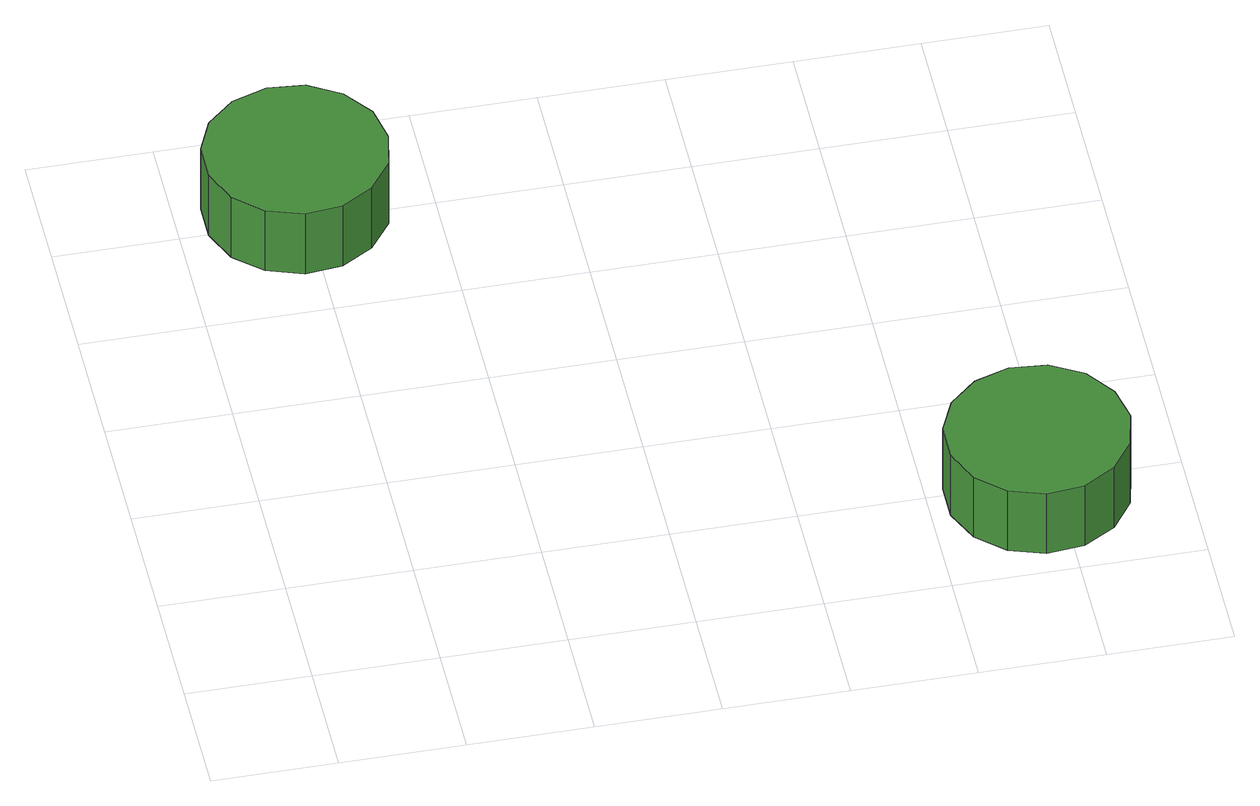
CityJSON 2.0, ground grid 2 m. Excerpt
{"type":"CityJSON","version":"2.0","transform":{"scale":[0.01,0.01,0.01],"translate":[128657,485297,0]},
"CityObjects":{
"tree1":{"type":"SolitaryVegetationObject","attributes":{"function":"something"},"geometry":[{"type":"MultiSurface","lod":"1","boundaries":[[[0,1,2,3,4,5,6,7,8,9,10,11,12,13,14]],[[15,16,17,18,19,20,21,22,23,24,25,26,27,28,29]],[[0,29,28,1]],[[1,28,27,2]],[[2,27,26,3]],[[3,26,25,4]],[[4,25,24,5]],[[5,24,23,6]],[[6,23,22,7]],[[7,22,21,8]],[[8,21,20,9]],[[9,20,19,10]],[[10,19,18,11]],[[11,18,17,12]],[[12,17,16,13]],[[13,16,15,14]],[[14,15,29,0]]]}]},
"tree2":{"type":"SolitaryVegetationObject","attributes":{"function":"something"},"geometry":[{"type":"MultiSurface","lod":"1","boundaries":[[[30,31,32,33,34,35,36,37,38,39,40,41,42,43,44]],[[45,46,47,48,49,50,51,52,53,54,55,56,57,58,59]],[[30,59,58,31]],[[31,58,57,32]],[[32,57,56,33]],[[33,56,55,34]],[[34,55,54,35]],[[35,54,53,36]],[[36,53,52,37]],[[37,52,51,38]],[[38,51,50,39]],[[39,50,49,40]],[[40,49,48,41]],[[41,48,47,42]],[[42,47,46,43]],[[43,46,45,44]],[[44,45,59,30]]]}]}
},
"vertices":[
[332,1029,177],[320,1089,177],[284,1137,177],[232,1168,177],[172,1174,177],[114,1155,177],[69,1115,177],[45,1060,177],[45,999,177],[69,944,177],[114,904,177],[172,885,177],[232,891,177],[284,921,177],[320,970,177],[320,970,52],[284,921,52],[232,891,52],[172,885,52],[114,904,52],[69,944,52],[45,999,52],[45,1060,52],[69,1115,52],[114,1155,52],[172,1174,52],[232,1168,52],[284,1137,52],[320,1089,52],[332,1029,52],
[1316,179,183],[1303,238,183],[1268,287,183],[1215,317,183],[1155,323,183],[1098,304,183],[1053,264,183],[1028,209,183],[1028,148,183],[1053,93,183],[1098,53,183],[1155,34,183],[1215,40,183],[1268,71,183],[1303,119,183],[1303,119,58],[1268,71,58],[1215,40,58],[1155,34,58],[1098,53,58],[1053,93,58],[1028,148,58],[1028,209,58],[1053,264,58],[1098,304,58],[1155,323,58],[1215,317,58],[1268,287,58],[1303,238,58],[1316,179,58]
]}
